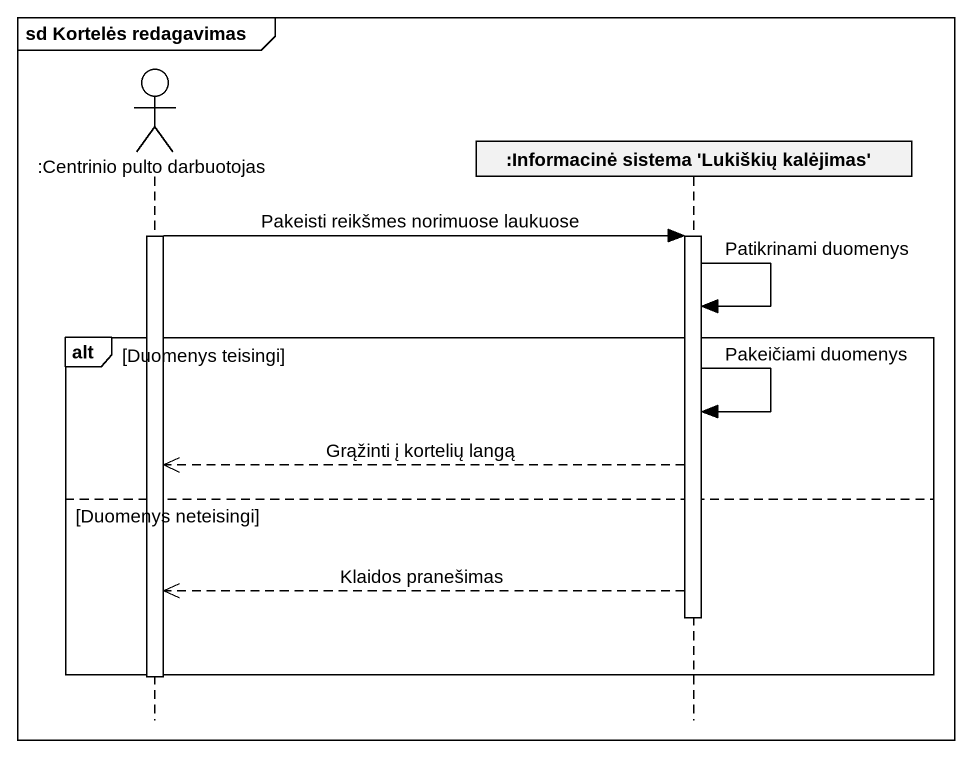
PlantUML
@startuml
mainframe sd Kortelės redagavimas
hide footbox
actor ":Centrinio pulto darbuotojas" as Centrinio_pulto_darbuotojas
participant ":Informacinė sistema 'Lukiškių kalėjimas'" as Informacinė_sistema

activate Centrinio_pulto_darbuotojas
Centrinio_pulto_darbuotojas -> Informacinė_sistema : Pakeisti reikšmes norimuose laukuose
activate Informacinė_sistema
Informacinė_sistema -> Informacinė_sistema : Patikrinami duomenys
alt Duomenys teisingi
  Informacinė_sistema -> Informacinė_sistema : Pakeičiami duomenys
  Informacinė_sistema -->> Centrinio_pulto_darbuotojas : Grąžinti į kortelių langą
else Duomenys neteisingi
  Informacinė_sistema -->> Centrinio_pulto_darbuotojas : Klaidos pranešimas
  deactivate Informacinė_sistema
end
deactivate Centrinio_pulto_darbuotojas
@enduml
